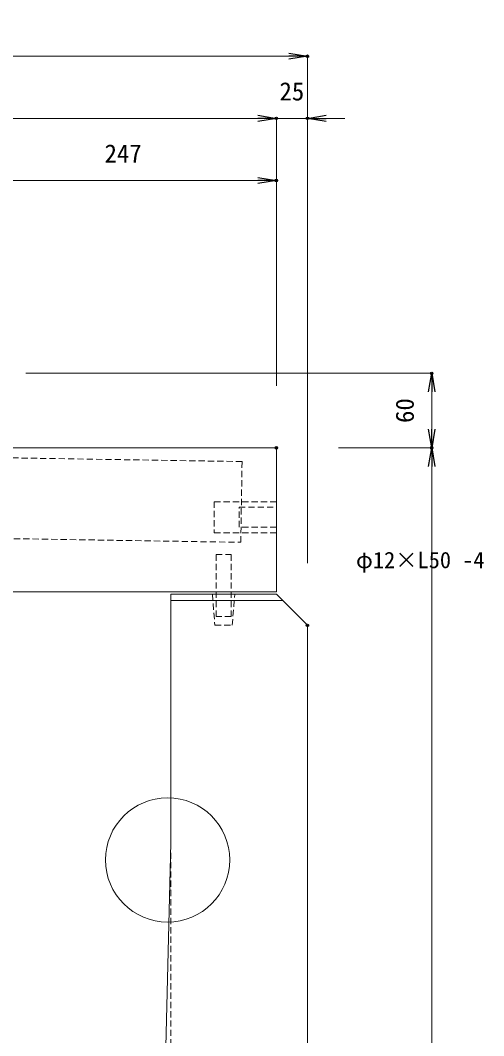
# Model space of a CAD drawing. Units: millimetres, scale not verified. Extents: x -1945 to 1945, y -1146 to 1694.
# Drawn here: x -727 to -354, y -301 to 516 of the extents above; entities that cross this region are included whole.
import ezdxf
from ezdxf.enums import TextEntityAlignment as Align

# ---------------------------------------------------------------- set-up
doc = ezdxf.new("R2010")
doc.units = ezdxf.units.MM
doc.header["$LTSCALE"] = 10
doc.header["$PDMODE"] = 32
doc.header["$PDSIZE"] = 2
doc.linetypes.add('USER1', pattern=[0.75, 0.5, -0.25])
doc.layers.add('0-0_0', color=7, linetype='Continuous')
doc.layers.add('0-2_DEFPOINTS', color=7, linetype='Continuous')
for name, color, linetype, lineweight in [('0-1_TITLE', 7, 'Continuous', 18), ('0-3_KIJUN', 7, 'USER1', 18), ('0-5_SUNPO_S10', 3, 'Continuous', 18)]:
    doc.layers.add(name, color=color, linetype=linetype, lineweight=lineweight)
doc.styles.add('ＭＳ ゴシック', font='')
doc.styles.get('ＭＳ ゴシック').set_extended_font_data('MS Gothic')

# ---------------------------------------------------------------- blocks, each defined once
blk = doc.blocks.new('_OPEN')
at = {"layer": '0-0_0'}
blk.add_line((0, 0), (-1, 0), dxfattribs=at)
blk.add_lwpolyline([(-1, 0.1667), (0, 0), (-1, -0.1667)], dxfattribs=at)
blk = doc.blocks.new('D21')
at = {"layer": '0-2_DEFPOINTS'}
for p in [(1424.48, 1592.23), (1549.48, 1592.23)]:
    blk.add_point(p, dxfattribs=at)
at = {"layer": '0-5_SUNPO_S10'}
for p, q in [((1474.48, 1592.23), (1549.48, 1592.23)), ((1549.48, 581.39), (1549.48, 1577.23))]:
    blk.add_line(p, q, dxfattribs=at)
at = {"layer": '0-5_SUNPO_S10', "xscale": 15, "yscale": 15, "rotation": 90}
blk.add_blockref('_OPEN', (1549.48, 1592.23), dxfattribs=at)
blk = doc.blocks.new('D22')
at = {"layer": '0-2_DEFPOINTS'}
for p in [(1172.98, 1652.23), (1549.48, 1652.23), (1424.48, 1592.23)]:
    blk.add_point(p, dxfattribs=at)
at = {"layer": '0-5_SUNPO_S10'}
for p, q in [((1222.98, 1652.23), (1549.48, 1652.23)), ((1549.48, 1607.23), (1549.48, 1637.23)), ((1474.48, 1592.23), (1549.48, 1592.23))]:
    blk.add_line(p, q, dxfattribs=at)
at = {"layer": '0-5_SUNPO_S10', "xscale": 15, "yscale": 15}
for p, rotation in [((1549.48, 1652.23), 90), ((1549.48, 1592.23), 270)]:
    blk.add_blockref('_OPEN', p, dxfattribs=dict(at, rotation=rotation))
at = {"layer": '0-5_SUNPO_S10', "color": 7, "style": 'ＭＳ ゴシック'}
blk.add_text('60', height=14.66, rotation=90, dxfattribs=at).set_placement((1539.48, 1612.23), align=Align.BOTTOM_LEFT)
blk = doc.blocks.new('D23')
at = {"layer": '0-2_DEFPOINTS'}
for p in [(1424.48, 1807.39), (1177.98, 1592.23), (1424.48, 1592.23)]:
    blk.add_point(p, dxfattribs=at)
at = {"layer": '0-5_SUNPO_S10'}
for p, q in [((1177.98, 1642.23), (1177.98, 1807.39)), ((1192.98, 1807.39), (1409.48, 1807.39)), ((1424.48, 1642.23), (1424.48, 1807.39))]:
    blk.add_line(p, q, dxfattribs=at)
at = {"layer": '0-5_SUNPO_S10', "xscale": 15, "yscale": 15, "rotation": 180}
blk.add_blockref('_OPEN', (1177.98, 1807.39), dxfattribs=at)
at = {"layer": '0-5_SUNPO_S10', "xscale": 15, "yscale": 15}
blk.add_blockref('_OPEN', (1424.48, 1807.39), dxfattribs=at)
at = {"layer": '0-5_SUNPO_S10', "color": 7, "style": 'ＭＳ ゴシック'}
blk.add_text('247', height=14.66, dxfattribs=at).set_placement((1286.23, 1817.39), align=Align.BOTTOM_LEFT)
blk = doc.blocks.new('D25')
at = {"layer": '0-2_DEFPOINTS'}
for p in [(1424.48, 1857.39), (754.48, 1627.39), (1424.48, 1592.23)]:
    blk.add_point(p, dxfattribs=at)
at = {"layer": '0-5_SUNPO_S10'}
for p, q in [((754.48, 1677.39), (754.48, 1857.39)), ((769.48, 1857.39), (1409.48, 1857.39)), ((1424.48, 1642.23), (1424.48, 1857.39))]:
    blk.add_line(p, q, dxfattribs=at)
at = {"layer": '0-5_SUNPO_S10', "xscale": 15, "yscale": 15, "rotation": 180}
blk.add_blockref('_OPEN', (754.48, 1857.39), dxfattribs=at)
at = {"layer": '0-5_SUNPO_S10', "xscale": 15, "yscale": 15}
blk.add_blockref('_OPEN', (1424.48, 1857.39), dxfattribs=at)
at = {"layer": '0-5_SUNPO_S10', "color": 7, "style": 'ＭＳ ゴシック'}
blk.add_text('670', height=14.66, dxfattribs=at).set_placement((1074.48, 1867.39), align=Align.BOTTOM_LEFT)
blk = doc.blocks.new('D27')
at = {"layer": '0-2_DEFPOINTS'}
for p in [(1449.48, 1857.39), (1424.48, 1592.23), (1449.48, 1449.39)]:
    blk.add_point(p, dxfattribs=at)
at = {"layer": '0-5_SUNPO_S10'}
for p, q in [((1409.48, 1857.39), (1394.48, 1857.39)), ((1424.48, 1642.23), (1424.48, 1857.39)), ((1424.48, 1857.39), (1449.48, 1857.39)), ((1449.48, 1499.39), (1449.48, 1857.39)), ((1464.48, 1857.39), (1479.48, 1857.39))]:
    blk.add_line(p, q, dxfattribs=at)
at = {"layer": '0-5_SUNPO_S10', "xscale": 15, "yscale": 15}
blk.add_blockref('_OPEN', (1424.48, 1857.39), dxfattribs=at)
at = {"layer": '0-5_SUNPO_S10', "xscale": 15, "yscale": 15, "rotation": 180}
blk.add_blockref('_OPEN', (1449.48, 1857.39), dxfattribs=at)
at = {"layer": '0-5_SUNPO_S10', "color": 7, "style": 'ＭＳ ゴシック'}
blk.add_text('25', height=14.66, dxfattribs=at).set_placement((1426.98, 1867.39), align=Align.BOTTOM_LEFT)
blk = doc.blocks.new('D28')
at = {"layer": '0-2_DEFPOINTS'}
for p in [(1449.48, 1907.39), (729.48, 1449.39), (1449.48, 1449.39)]:
    blk.add_point(p, dxfattribs=at)
at = {"layer": '0-5_SUNPO_S10'}
for p, q in [((729.48, 1499.39), (729.48, 1907.39)), ((744.48, 1907.39), (1434.48, 1907.39)), ((1449.48, 1499.39), (1449.48, 1907.39))]:
    blk.add_line(p, q, dxfattribs=at)
at = {"layer": '0-5_SUNPO_S10', "xscale": 15, "yscale": 15, "rotation": 180}
blk.add_blockref('_OPEN', (729.48, 1907.39), dxfattribs=at)
at = {"layer": '0-5_SUNPO_S10', "xscale": 15, "yscale": 15}
blk.add_blockref('_OPEN', (1449.48, 1907.39), dxfattribs=at)
at = {"layer": '0-5_SUNPO_S10', "color": 7, "style": 'ＭＳ ゴシック'}
blk.add_text('720', height=14.66, dxfattribs=at).set_placement((1074.48, 1917.39), align=Align.BOTTOM_LEFT)
blk = doc.blocks.new('M16_insert_dan')
at = {"layer": '0-3_KIJUN', "color": 3}
for points in [[(0, -12.5), (-50, -12.5), (-50, 12.5), (0, 12.5)], [(0, 8), (-30, 8), (-30, -8), (0, -8)]]:
    blk.add_lwpolyline(points, close=True, dxfattribs=at)

msp = doc.modelspace()

# ---------------------------------------------------------------- linework, layer by layer
at = {"layer": '0-1_TITLE'}
msp.add_circle((-608, -159.43), 50, dxfattribs=at)
at = {"layer": '0-3_KIJUN', "linetype": 'Continuous'}
msp.add_line((-515.52, 49.39), (-605.52, 49.39), dxfattribs=at)
msp.add_lwpolyline([(-767.02, 172.23), (-520.52, 172.23), (-520.52, 56.39), (-1190.52, 56.39), (-1190.52, 207.39), (-1187.52, 237.39), (-812.02, 231.39), (-772.02, 232.23)], close=True, dxfattribs=at)
at = {"layer": '0-3_KIJUN'}
for points in [[(-1158.03, 170.91), (-1159.07, 105.92), (-549.15, 96.18), (-548.11, 161.17), (-812.58, 165.39)], [(-1105.52, 54.39), (-1105.52, -743.61), (-605.52, -743.61), (-605.52, 54.39)]]:
    msp.add_lwpolyline(points, dxfattribs=at)
for points in [[(-569.02, 86.39), (-557.02, 86.39), (-557.02, 36.39), (-569.02, 36.39)], [(-554.02, 54.39), (-572.02, 54.39), (-570.02, 29.39), (-556.02, 29.39)]]:
    msp.add_lwpolyline(points, close=True, dxfattribs=at)
at = {"layer": '0-3_KIJUN', "linetype": 'Continuous'}
msp.add_lwpolyline([(-610.52, -353.61), (-605.52, -145.61), (-605.52, 54.39), (-520.52, 54.39), (-495.52, 29.39), (-495.52, -833.61), (-515.52, -853.61)], dxfattribs=at)

# ---------------------------------------------------------------- block references
at = {"layer": '0-3_KIJUN', "xscale": -1, "rotation": 180}
msp.add_blockref('M16_insert_dan', (-520.52, 116.39), dxfattribs=at)
at = {"layer": '0-5_SUNPO_S10'}
for name in ['D28', 'D25', 'D27', 'D23', 'D22', 'D21']:
    msp.add_blockref(name, (-1945, -1420), dxfattribs=at)

# ---------------------------------------------------------------- texts
at = {"layer": '0-5_SUNPO_S10', "color": 7, "style": 'ＭＳ ゴシック'}
msp.add_text('φ12×L50 -4', height=13.2, dxfattribs=at).set_placement((-456.51, 71.39), align=Align.BOTTOM_LEFT)

doc.saveas('drawing.dxf')
